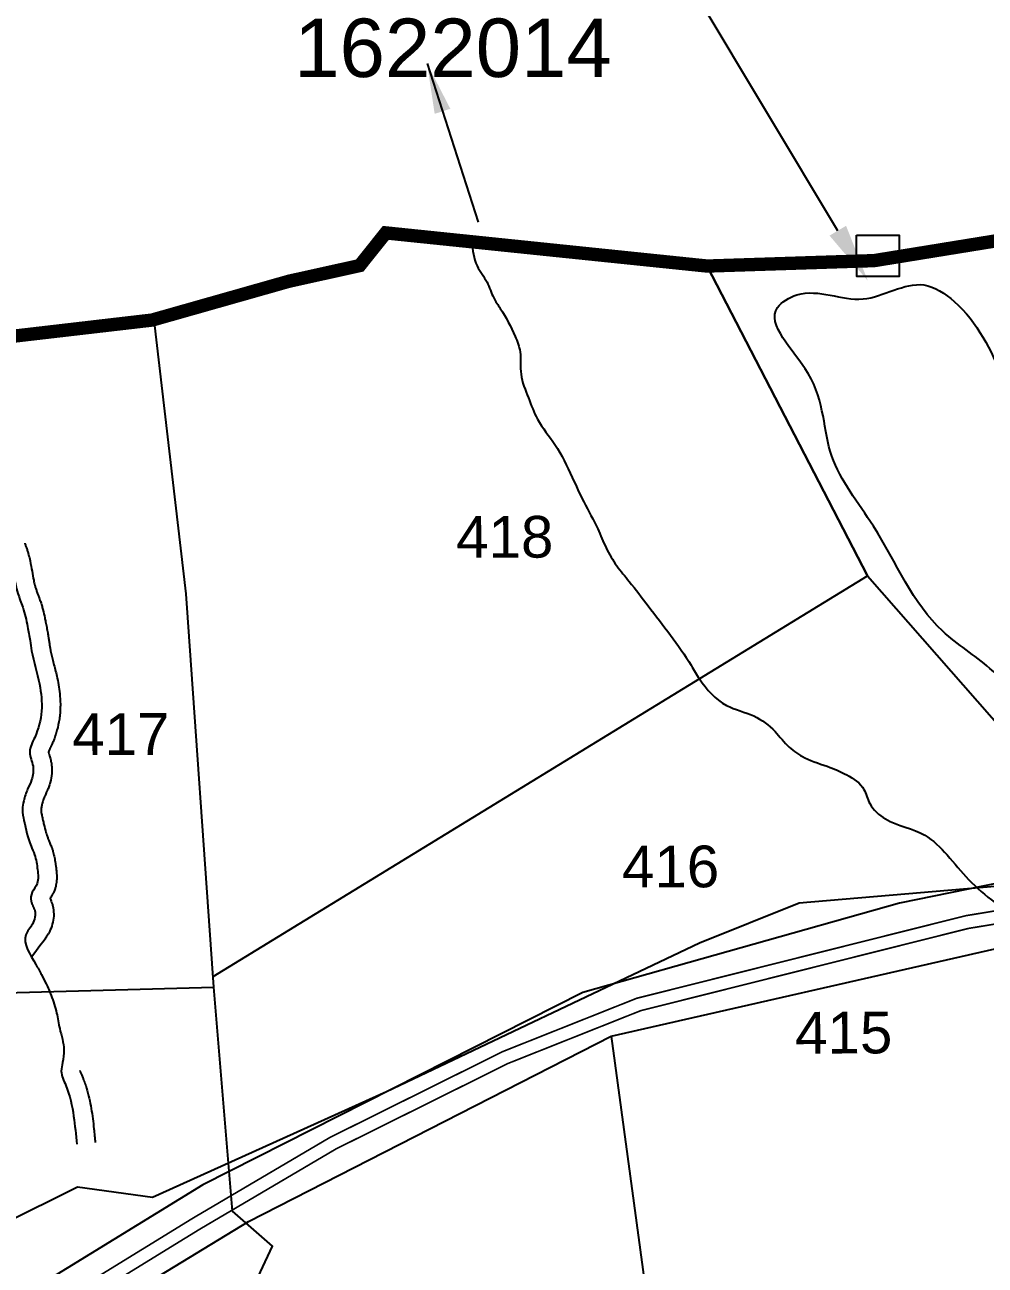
# Model space of a CAD drawing. Header units: feet. Extents: x 746667 to 763555, y 1616206 to 1623008.
# Drawn here: x 756902 to 757478, y 1621424 to 1622167 of the extents above; entities that cross this region are included whole.
import ezdxf
from ezdxf import colors
from ezdxf.entities.mleader import LeaderData, LeaderLine
from ezdxf.enums import TextEntityAlignment as Align
from ezdxf.math import Vec2, Vec3

# ---------------------------------------------------------------- set-up
doc = ezdxf.new("R2010")
doc.units = ezdxf.units.FT
doc.header["$LTSCALE"] = 15
doc.header["$MEASUREMENT"] = 0
doc.linetypes.add('HIDDEN2', pattern=[0.1875, 0.125, -0.0625])
for name, color, linetype in [('ARROWS', 5, 'Continuous'), ('CRDS STONES', 7, 'Continuous'), ('CSMark', 72, 'Continuous'), ('HILL', 17, 'Continuous'), ('PLOT', 7, 'Continuous'), ('PLOT NO', 7, 'Continuous'), ('ROADS', 6, 'Continuous'), ('TANKS-STREAM', 4, 'Continuous'), ('VILLAGE STONES', 240, 'Continuous')]:
    doc.layers.add(name, color=color, linetype=linetype)
doc.layers.add('VILLAGE BOUNDRY', color=5, linetype='HIDDEN2', lineweight=100)
doc.styles.get("Standard").update_dxf_attribs({"font": 'arial.ttf'})
doc.linetypes.add('FENCELINE1', pattern='A,0.25,-0.1,[133,ltypeshp.shx,S=0.1,R=0,X=-0.1,Y=0],-0.1,1', length=1.45)
doc.dimstyles.get("Standard").update_dxf_attribs({"dimtxt": 0.18, "dimasz": 30, "dimexe": 0.18, "dimexo": 0.0625, "dimgap": 0.09, "dimtad": 0, "dimtih": 1, "dimtoh": 1, "dimdec": 4, "dimzin": 0, "dimdsep": 46, "dimtxsty": 'Standard', "dimcen": 0.09, "dimadec": 0, "dimazin": 0, "dimtfac": 1, "dimtdec": 4, "dimtofl": 0, "dimtmove": 0, "dimatfit": 3, "dimfxl": 1, "dimtolj": 1, "dimtzin": 0, "dimarcsym": 0})

msp = doc.modelspace()

# ---------------------------------------------------------------- linework, layer by layer
at = {"layer": 'CSMark', "linetype": 'FENCELINE1', "ltscale": 6}
msp.add_lwpolyline([(755329.2423693396, 1620650.182194968), (755388.0153904195, 1620693.199738068), (755459.1835299453, 1620717.512835715), (755506.070660673, 1620755.453035228), (755576.5420183942, 1620780.022728172), (755690.6218955875, 1620834.184577286), (755781.1541091722, 1620915.064359409), (755878.3495254153, 1620927.87006558), (755999.175099938, 1620988.937926721), (756124.479466543, 1621047.660992211), (756178.7898617728, 1621081.887562803), (756282.9151100607, 1621130.184378461), (756391.9748322197, 1621187.562150554), (756506.6675309786, 1621255.006987897), (756659.9861337843, 1621341.846978771), (756719.1681340697, 1621357.50005333), (756800.0927235376, 1621404.402492844), (756933.776903619, 1621470.88736657), (756978.7662472755, 1621464.691731644), (757118.9218058959, 1621528.02496993), (757306.5722893248, 1621616.963008356), (757366.1459485859, 1621641.007592719), (757593.7875273138, 1621660.270796749)], dxfattribs=at)
at = {"layer": 'HILL', "lineweight": -2}
msp.add_spline([(757564.3062207374, 1621684.119168674), (757629.555867714, 1621698.350508761), (757677.4394147258, 1621715.831289649), (757689.801626343, 1621727.425867533), (757672.2854284353, 1621780.205489556), (757644.9214957613, 1621809.84097419), (757600.2213538738, 1621832.819848934), (757546.4249271355, 1621857.422203998), (757513.2430811103, 1621897.77170015), (757488.1575108272, 1621955.105456062), (757459.0905671178, 1622001.245993817), (757440.8779336989, 1622011.096940988), (757404.5376891096, 1622002.731751274), (757364.8589987507, 1622005.088084006), (757353.3107535554, 1621997.623513112), (757371.6134105767, 1621958.054461785), (757385.813668598, 1621908.566842026), (757410.7357020768, 1621866.541313), (757452.3018153902, 1621803.627644065), (757480.4697704297, 1621781.424183376), (757512.8226461109, 1621741.897693691), (757564.3062207374, 1621684.119168674)], degree=3, dxfattribs=at)
at = {"layer": 'PLOT', "lineweight": -2}
for points in [[(757015.1848382928, 1621596.864569166), (757407.2522152923, 1621836.862221587), (757311.1123531684, 1622022.423437409)], [(757311.1123531684, 1622022.423437409), (757407.2522152923, 1621836.862221587)], [(756716.1279739481, 1621582.399436579), (756875.3028837297, 1621586.735446101), (757015.632355617, 1621590.558095834), (756998.9225759746, 1621826.034521014), (756979.8262808139, 1621990.21299951)], [(757407.2522152923, 1621836.862221587), (757556.2573609287, 1621667.222668502)], [(757741.6238901783, 1621705.073404833), (757426.28460389, 1621640.683009068), (757236.6062313032, 1621587.203464024), (757009.0545288712, 1621471.956985158), (756697.7188620206, 1621280.895723981), (756617.6241545741, 1621233.756383231), (756493.8441655182, 1621178.561624624), (756447.0884973007, 1621157.712795662), (756290.0359026098, 1621056.526740375), (756234.1730759462, 1621020.535363866), (755997.7918586892, 1620881.297659272), (755888.9859276144, 1620818.217340218), (755686.8174735059, 1620745.910323845), (755389.4897689733, 1620626.594082274), (755164.018660184, 1620582.840875119), (754958.6129415255, 1620526.117665792), (754896.8825359188, 1620454.349015543), (754720.2264563831, 1620422.273593476), (754540.08097213, 1620351.893157157), (754472.7163551912, 1620319.539730488), (754419.4794927995, 1620314.706484193), (754353.0953105434, 1620307.725820838)], [(754242.6587182581, 1620312.909939671), (754378.6370818104, 1620282.599525389), (754400.3307329352, 1620277.763877013), (754505.1567097728, 1620313.932635787), (754741.2257318625, 1620399.320291702), (754900.815266079, 1620436.004885382), (754974.0808545263, 1620503.72815321), (755195.0507795467, 1620557.907493726), (755388.3860939767, 1620605.311138513), (755698.2789155002, 1620722.049304308), (755871.2409291454, 1620752.005527143), (756207.4713181792, 1620904.812036135), (756258.5659183442, 1621001.632458477), (756509.1756901578, 1621165.423063804), (756716.3694631929, 1621255.379783117), (757036.3256797398, 1621450.061432482), (757253.5313274245, 1621561.072231207), (757483.4258576294, 1621613.380051859)], [(757208.1942949067, 1621047.021947515), (757086.6228998459, 1621071.975913523), (757068.7391632675, 1621108.944583636), (756989.1597422222, 1621272.608576593), (756986.2978110546, 1621297.424609633), (757050.6823391704, 1621435.339843823), (757026.7866122136, 1621456.376458675), (757015.632355617, 1621590.558095834)], [(757253.5313274245, 1621561.072231207), (757297.4526578108, 1621237.402676663), (757302.3082190363, 1621191.461732109), (757294.6993310256, 1621120.995561323), (757516.0482576058, 1621077.353842698), (757601.0198929453, 1621173.163994993)]]:
    msp.add_lwpolyline(points, dxfattribs=at)
at = {"layer": 'ROADS', "linetype": 'HIDDEN2', "lineweight": -2, "ltscale": 150, "const_width": 0.9942125117958369}
for points in [[(755383.9460350674, 1620618.099042617), (755565.625368282, 1620689.53048159), (755725.2804631247, 1620749.047677072), (755879.2303702591, 1620805.556163799), (756001.9165316344, 1620875.310113964), (756151.5247328224, 1620959.620186304), (756300.2752369167, 1621049.640855485), (756368.8579724004, 1621097.956040649), (756488.7845942636, 1621171.568647118), (756619.6702913821, 1621233.190962376), (756719.7215927824, 1621277.869319123), (757002.9866821602, 1621452.0665263), (757085.0598199543, 1621500.40173644), (757188.7525239978, 1621551.913219305), (757268.9085665679, 1621583.793573226), (757466.0324403392, 1621633.255955386), (757758.2194963997, 1621681.336042533)], [(755386.1902662548, 1620610.623871697), (755568.4070295495, 1620682.266613758), (755727.9789736758, 1620741.752811811), (755882.5149316661, 1620798.476412972), (756005.7479833728, 1620868.541300902), (756155.4484860433, 1620952.903388737), (756304.5336297398, 1621043.126574751), (756373.1364038242, 1621091.455876714), (756492.4868634448, 1621164.71482689), (756622.9128903203, 1621226.12072473), (756723.3601736464, 1621270.97590898), (757006.9977524483, 1621445.402182922), (757088.7682314861, 1621493.559148693), (757191.9253738809, 1621544.804580297), (757271.3028266459, 1621576.375266752), (757467.6130767667, 1621625.633494219), (757759.3381565529, 1621673.637562053)]]:
    msp.add_lwpolyline(points, dxfattribs=at)
at = {"layer": 'TANKS-STREAM', "lineweight": -2}
for points in [[(757170.0344309758, 1622036.980879184), (757173.3173138761, 1622022.489983243), (757179.2508197222, 1622012.677624331), (757183.2149156076, 1622003.350808172), (757187.1700779619, 1621996.973080966), (757196.0762389216, 1621980.288493878), (757199.0564099143, 1621970.958697164), (757199.5885552345, 1621957.689351567), (757204.0595204763, 1621943.448920465), (757209.5099795372, 1621930.685998385), (757219.8876145838, 1621915.480410652), (757230.2786498298, 1621895.851221724), (757237.210969755, 1621881.126705857), (757245.6236971517, 1621864.932148743), (757250.5777092278, 1621853.642264691), (757257.0061375264, 1621842.848371724), (757264.414059644, 1621833.531987779), (757275.7741662881, 1621818.820900908), (757301.5245343292, 1621783.253717114), (757306.4720590303, 1621775.171292088), (757322.7524287874, 1621759.233697849), (757339.0069909096, 1621752.893228616), (757351.8266246876, 1621743.593238105), (757360.2185072921, 1621734.279850942), (757369.5853813558, 1621727.918501053), (757384.8544940527, 1621722.066555236), (757394.7074283722, 1621717.672744343), (757405.0657075158, 1621708.85682248), (757408.5348452572, 1621700.511556386), (757417.9106884463, 1621691.201133769), (757441.555270078, 1621681.442426154), (757454.8743643113, 1621669.686373445), (757467.7103761161, 1621654.979757462), (757483.4952917007, 1621641.265107748), (757498.4659151164, 1621629.36923585), (757504.0629861032, 1621622.121134838), (757510.6582631803, 1621605.431497805), (757515.0492340362, 1621596.242399258), (757524.2925170859, 1621585.615007735), (757528.433010563, 1621579.088990307), (757538.4618139332, 1621556.420373799), (757539.9594720253, 1621542.136990859), (757544.1124363543, 1621531.494163365), (757549.7300476566, 1621517.465404615), (757551.4789167817, 1621500.276750607), (757552.004777747, 1621486.716919773), (757555.6722280877, 1621476.314797588), (757573.0217274562, 1621440.343274771), (757577.4193005653, 1621428.974676216), (757578.4204053364, 1621418.564477), (757583.0611200149, 1621406.954455047), (757589.3927152068, 1621397.286899149), (757593.2930370325, 1621390.033658257), (757613.5674872732, 1621345.170538313), (757623.8118751915, 1621324.132915339), (757628.9322351617, 1621314.219530371), (757625.0766618474, 1621306.700634988), (757642.0912453103, 1621291.253392565), (757646.960394296, 1621284.245262547), (757651.1001541188, 1621277.961435068), (757657.7470534525, 1621253.608343572), (757665.5520985896, 1621237.648867154), (757671.6390850015, 1621228.707082318), (757683.0741677774, 1621214.695962269), (757685.5142798071, 1621209.375641989), (757687.7566966435, 1621189.282467129), (757697.5226458444, 1621172.256650974)], [(756763.8051106483, 1621975.16047484), (756766.9377812863, 1621970.763437126), (756769.9654170123, 1621969.074039753), (756774.1276433964, 1621967.010623179), (756788.3013442511, 1621965.166261956), (756791.7073674785, 1621963.289266615), (756796.8198146463, 1621959.341431575), (756807.4128770805, 1621954.655270255), (756825.7716369012, 1621943.198357814), (756831.7050783235, 1621940.129039863), (756837.1317292863, 1621934.739926175), (756840.3677108677, 1621926.634340725), (756845.8620114259, 1621921.366533615), (756851.9235716214, 1621915.911732915), (756854.9558166353, 1621912.712508742), (756857.9891694052, 1621909.135831764), (756865.8912131524, 1621893.442647943), (756874.2650423807, 1621881.864243471), (756881.5717779304, 1621878.464756168), (756885.9057707186, 1621873.271075596), (756889.3441186167, 1621868.818504886), (756891.1598145813, 1621859.302980477), (756891.3231516719, 1621854.542962961), (756892.976862528, 1621849.341147024), (756898.1230424693, 1621826.327090933), (756901.1263578495, 1621818.005284139), (756903.9907066314, 1621806.410206185), (756905.5050002285, 1621798.083888769), (756906.416904011, 1621791.987247788), (756911.0933436181, 1621772.066754521), (756912.3370997148, 1621755.870273951), (756908.2155287344, 1621740.088589655), (756905.2640019871, 1621731.302447126), (756907.2254599085, 1621722.828713237), (756906.3568180917, 1621714.643948358), (756903.9910072488, 1621709.132430305), (756901.6301534788, 1621701.984510229), (756900.9009645641, 1621696.924246936), (756901.8146709406, 1621690.232543347), (756906.0302845628, 1621674.969379952), (756908.1307446766, 1621669.768933448), (756909.9446380958, 1621660.848455528), (756909.672041396, 1621652.516725173), (756906.7097347757, 1621647.300942277), (756906.130327926, 1621641.943606736), (756907.1807833377, 1621639.268990585), (756908.2316893612, 1621636.44562087), (756906.9162982381, 1621628.259502675), (756902.9152530434, 1621621.850437043), (756908.9312150163, 1621604.0796733), (756912.2255679087, 1621597.990249355), (756915.0714402354, 1621592.494518799), (756918.0707354095, 1621585.511607008), (756921.3786433764, 1621574.959221677), (756923.2040118293, 1621565.651151769), (756925.7741329286, 1621552.86504639), (756924.9036885179, 1621545.275344118), (756924.1744996032, 1621540.215080825), (756926.8809190278, 1621531.594848683), (756931.5528521742, 1621513.162003875), (756933.4282827998, 1621496.399560152)]]:
    msp.add_spline(points, degree=3, dxfattribs=at)
for points, knots in [([(756902.3050561137, 1621856.384775147), (756902.3083336031, 1621856.368566819), (756902.3215754166, 1621856.308019875), (756902.4026997676, 1621856.018800488), (756902.5071612694, 1621855.696237149), (756902.8300817268, 1621854.803505427), (756903.0478650511, 1621854.234186138), (756903.4112095329, 1621853.235458775), (756903.530425171, 1621852.899459705), (756903.7549878437, 1621852.242188875), (756903.862937444, 1621851.914937238), (756904.1746945644, 1621850.937818798), (756904.366413131, 1621850.292605715), (756904.9004250132, 1621848.378769337), (756905.2017064522, 1621847.132121176), (756905.9523855197, 1621843.697296801), (756906.317406424, 1621841.59212345), (756906.9883566007, 1621837.660358989), (756907.2943700985, 1621835.833509313), (756907.8514844407, 1621833.064768423), (756908.0848509222, 1621832.034074163), (756908.4257509524, 1621830.751316685), (756908.5137617462, 1621830.437087398), (756908.6936955967, 1621829.828991618), (756908.7837946733, 1621829.540621096), (756908.9851036773, 1621828.927928222), (756909.0948432558, 1621828.608134262), (756909.4492807084, 1621827.608214323), (756909.7195280581, 1621826.887724701), (756910.2367119049, 1621825.524343475), (756910.4732116836, 1621824.905166531), (756911.0177510239, 1621823.448071189), (756911.3298070208, 1621822.592713532), (756911.7832409388, 1621821.251895159), (756911.9242964961, 1621820.818999949), (756912.1937714148, 1621819.96231701), (756912.3230506944, 1621819.536042911), (756912.6961035957, 1621818.264052467), (756912.925108542, 1621817.425187221), (756913.5652593836, 1621814.940164565), (756913.9298683746, 1621813.325681915), (756914.4328706678, 1621810.953551396), (756914.5953838795, 1621810.158661541), (756914.8636867692, 1621808.825917504), (756914.9718688326, 1621808.283555649), (756915.1896029733, 1621807.183604252), (756915.2982986039, 1621806.629154092), (756915.6217384213, 1621804.951833996), (756915.8338698586, 1621803.814989388), (756916.1937363729, 1621801.759437286), (756916.3452644902, 1621800.848686303), (756916.5545507403, 1621799.493791112), (756916.6180258347, 1621799.066585228), (756916.7387684459, 1621798.236927282), (756916.7964350453, 1621797.832017147), (756916.9648421525, 1621796.647757956), (756917.0711616698, 1621795.898885396), (756917.235927186, 1621794.818262364), (756917.2933335035, 1621794.455934444), (756917.3930963696, 1621793.859079889), (756917.4349509568, 1621793.618282592), (756917.523298854, 1621793.12862321), (756917.5693399572, 1621792.882269372), (756917.7128304635, 1621792.138505357), (756917.8156535634, 1621791.636389606), (756918.1435079053, 1621790.110326306), (756918.3880274526, 1621789.066655407), (756919.2130043332, 1621785.711908192), (756919.8629653039, 1621783.301345078), (756920.8378626056, 1621779.45303246), (756921.1633090927, 1621778.127050028), (756921.8519892127, 1621775.091285117), (756922.2071276493, 1621773.352867528), (756922.8096432678, 1621769.825185268), (756923.06058372, 1621768.02917922), (756923.4503866839, 1621764.195092865), (756923.575336925, 1621762.150836939), (756923.6121817732, 1621758.774138401), (756923.5858206033, 1621757.458763575), (756923.44994786, 1621755.003556764), (756923.3524924231, 1621753.866473136), (756923.0881058474, 1621751.608767913), (756922.9212238988, 1621750.48479716), (756922.3179176123, 1621747.131029644), (756921.7786461122, 1621744.919608435), (756920.773240048, 1621741.647762024), (756920.404895441, 1621740.563477899), (756919.7585105221, 1621738.82510907), (756919.5001310694, 1621738.165750464), (756919.0563746849, 1621737.088023282), (756918.8778981003, 1621736.667720855), (756918.5718256372, 1621735.968060684), (756918.4459297641, 1621735.685908477), (756918.1939696794, 1621735.131734496), (756918.0713463437, 1621734.866966191), (756917.7171371421, 1621734.108229734), (756917.4993514632, 1621733.649506762), (756917.0228515326, 1621732.62666334), (756916.7966592531, 1621732.118503883), (756916.5656024088, 1621731.543477779), (756916.5063882726, 1621731.383637555), (756916.4637003874, 1621731.258941039)], [187.5172065191036, 187.5172065191036, 187.5172065191036, 187.5172065191036, 188.5437158548772, 188.5437158548772, 190.3787074803186, 190.3787074803186, 192.2136991057599, 192.2136991057599, 193.018917718475, 193.018917718475, 193.8241363311901, 193.8241363311901, 195.4345735566203, 195.4345735566203, 198.6554480074807, 198.6554480074807, 204.5654393845708, 204.5654393845708, 210.475430761661, 210.475430761661, 214.3643237252644, 214.3643237252644, 215.6679580068113, 215.6679580068113, 216.9506080793043, 216.9506080793043, 218.2332581517973, 218.2332581517973, 220.7985582967833, 220.7985582967833, 222.7398469207861, 222.7398469207861, 225.1311750141571, 225.1311750141571, 226.2574213251674, 226.2574213251674, 227.3836676361777, 227.3836676361777, 229.6361602581983, 229.6361602581983, 234.1411455022395, 234.1411455022395, 236.4701831710781, 236.4701831710781, 238.1191761620822, 238.1191761620822, 239.7681691530864, 239.7681691530864, 243.0661551350947, 243.0661551350947, 245.627904463809, 245.627904463809, 246.824690363956, 246.824690363956, 248.021476264103, 248.021476264103, 250.4150480643969, 250.4150480643969, 251.6832783046316, 251.6832783046316, 252.576830049062, 252.576830049062, 253.4703817934925, 253.4703817934925, 255.2574852823533, 255.2574852823533, 258.8316922600751, 258.8316922600751, 266.442810736629, 266.442810736629, 270.2713540695921, 270.2713540695921, 274.9428425651798, 274.9428425651798, 279.6143310607675, 279.6143310607675, 284.7607601836712, 284.7607601836712, 287.9994292116942, 287.9994292116942, 290.7650923479243, 290.7650923479243, 293.5307554841544, 293.5307554841544, 299.0620817566146, 299.0620817566146, 301.833829558962, 301.833829558962, 303.5409248048558, 303.5409248048558, 304.6380986425644, 304.6380986425644, 305.3733274465734, 305.3733274465734, 306.1085562505824, 306.1085562505824, 307.5790138586004, 307.5790138586004, 309.7634582181153, 309.7634582181153, 310.8481769132815, 310.8481769132815, 310.8481769132815, 310.8481769132815]), ([(756916.4637003875, 1621731.258941039), (756916.5028693579, 1621731.104727632), (756916.5585775204, 1621730.902988073), (756916.7581825749, 1621730.225934865), (756916.9380082529, 1621729.660796502), (756917.3603981166, 1621728.277578773), (756917.6033054041, 1621727.458835247), (756917.9426401309, 1621726.043040272), (756918.0487682086, 1621725.554198715), (756918.1941392572, 1621724.757495709), (756918.2412701738, 1621724.472127897), (756918.3239044877, 1621723.909266292), (756918.360069992, 1621723.628803549), (756918.453752934, 1621722.790911671), (756918.4964546284, 1621722.237004904), (756918.570632114, 1621720.593110943), (756918.5482830183, 1621719.521259452), (756918.3238839464, 1621716.606989184), (756917.9946411088, 1621714.831469661), (756917.4005151348, 1621712.625799124), (756917.244985289, 1621712.104645864), (756916.9424760166, 1621711.175661779), (756916.7979089415, 1621710.761918981), (756916.3621689595, 1621709.583040237), (756916.0663112827, 1621708.867745088), (756915.3675347334, 1621707.254508087), (756914.9823356149, 1621706.431900273), (756914.5504723268, 1621705.481727515), (756914.4445887266, 1621705.246254442), (756914.2479438209, 1621704.799314187), (756914.1592694904, 1621704.59221514), (756913.9817178359, 1621704.164272387), (756913.8951580758, 1621703.948949947), (756913.6421181556, 1621703.298946751), (756913.4822755753, 1621702.860227879), (756913.0293005665, 1621701.528137655), (756912.7627036301, 1621700.61879555), (756912.4716776779, 1621699.447252111), (756912.4134863052, 1621699.20198187), (756912.3114948852, 1621698.747424054), (756912.2666634792, 1621698.53363483), (756912.1511552976, 1621697.935487899), (756912.099981811, 1621697.594544414), (756912.049465996, 1621697.121053129), (756912.0393454221, 1621696.956894029), (756912.0348068994, 1621696.774161645), (756912.0344930856, 1621696.726831899), (756912.0358119707, 1621696.613435309), (756912.0375400366, 1621696.551002256), (756912.0468323143, 1621696.346010615), (756912.0585661795, 1621696.185689797), (756912.1238342543, 1621695.555209264), (756912.2154417306, 1621694.968683746), (756912.4149981772, 1621693.93731576), (756912.4848059483, 1621693.596359822), (756912.651304169, 1621692.803921379), (756912.7520301755, 1621692.333595694), (756912.9473296581, 1621691.421743326), (756913.0444683294, 1621690.97091594), (756913.3359254162, 1621689.634151251), (756913.530319401, 1621688.763944854), (756914.1251170136, 1621686.219223246), (756914.5375949927, 1621684.611130822), (756915.1477060344, 1621682.567235541), (756915.310098541, 1621682.050369673), (756915.5999579713, 1621681.17769797), (756915.7247470369, 1621680.816684279), (756915.9650928775, 1621680.149750099), (756916.0798904931, 1621679.842524102), (756916.3013272862, 1621679.271623728), (756916.4047451797, 1621679.013889712), (756916.6399911436, 1621678.443587385), (756916.7694563704, 1621678.136676899), (756917.1880820201, 1621677.150265057), (756917.50825034, 1621676.405724845), (756917.9978979947, 1621675.188283598), (756918.1530146111, 1621674.791677788), (756918.4134629423, 1621674.092617822), (756918.5185753156, 1621673.801457531), (756918.7142212774, 1621673.235933303), (756918.8035472657, 1621672.967562454), (756918.9731401169, 1621672.438089324), (756919.0541893491, 1621672.174779224), (756919.2868440748, 1621671.389614306), (756919.4279539956, 1621670.872550146), (756919.8155119757, 1621669.343456031), (756920.0262957558, 1621668.353839496), (756920.3249932022, 1621666.76202818), (756920.430387914, 1621666.141115779), (756920.6106289702, 1621665.000426528), (756920.6876112294, 1621664.477378631), (756920.8318809529, 1621663.452741111), (756920.8991599684, 1621662.951163176), (756920.9872631253, 1621662.28164969), (756921.0104916807, 1621662.104288147), (756921.058525495, 1621661.732444034), (756921.0829760145, 1621661.540473646), (756921.1564925384, 1621660.946764505), (756921.2057758025, 1621660.527288855), (756921.3488801684, 1621659.147646624), (756921.4329333232, 1621658.106447123), (756921.4748000262, 1621655.794945254), (756921.4336040826, 1621654.521700263), (756921.110142393, 1621652.136851915), (756920.8989754383, 1621651.08347657), (756920.467845383, 1621649.643648352), (756920.3523296849, 1621649.293102666), (756920.1003763161, 1621648.599902552), (756919.9619667416, 1621648.251697565), (756919.6825417157, 1621647.602253767), (756919.5405031588, 1621647.296626303), (756919.1167028344, 1621646.434160789), (756918.8378434742, 1621645.931715907), (756918.199127186, 1621644.84210884), (756917.8640010534, 1621644.325788859), (756917.5369546603, 1621643.82058875), (756917.4779771494, 1621643.729666591), (756917.423082214, 1621643.644834949)], [317.539785422371, 317.539785422371, 317.539785422371, 317.539785422371, 318.5879820496709, 318.5879820496709, 320.435797669232, 320.435797669232, 322.2836132887932, 322.2836132887932, 323.1637034692146, 323.1637034692146, 323.6255018969699, 323.6255018969699, 324.0873003247252, 324.0873003247252, 325.0108971802358, 325.0108971802358, 326.8580908912569, 326.8580908912569, 330.1762939867676, 330.1762939867676, 331.2288490383879, 331.2288490383879, 332.088714217769, 332.088714217769, 333.8074470551981, 333.8074470551981, 336.3486580627255, 336.3486580627255, 337.2644881234339, 337.2644881234339, 338.2128485676218, 338.2128485676218, 339.1612090118097, 339.1612090118097, 341.0579299001854, 341.0579299001854, 344.8513716769369, 344.8513716769369, 345.8386303557974, 345.8386303557974, 346.8258890346578, 346.8258890346578, 348.8004063923786, 348.8004063923786, 350.2133214582091, 350.2133214582091, 350.7823689544874, 350.7823689544874, 351.3514164507657, 351.3514164507657, 352.4895114433223, 352.4895114433223, 355.2475294931242, 355.2475294931242, 356.4651346580161, 356.4651346580161, 357.8880091005786, 357.8880091005786, 359.3108835431411, 359.3108835431411, 362.1566324282661, 362.1566324282661, 367.848130198516, 367.848130198516, 369.8304020423901, 369.8304020423901, 371.2675607508864, 371.2675607508864, 372.5275273623874, 372.5275273623874, 373.6413873314038, 373.6413873314038, 374.7552473004203, 374.7552473004203, 376.9829672384531, 376.9829672384531, 377.9829388489371, 377.9829388489371, 378.6578677557628, 378.6578677557628, 379.2507741798842, 379.2507741798842, 379.8436806040056, 379.8436806040056, 381.0294934522484, 381.0294934522484, 383.401119148734, 383.401119148734, 384.9770928051475, 384.9770928051475, 386.3658881689095, 386.3658881689095, 387.7557844359727, 387.7557844359727, 388.2603195943701, 388.2603195943701, 388.7648547527675, 388.7648547527675, 389.7739250695623, 389.7739250695623, 391.9073580342308, 391.9073580342308, 394.0407909988994, 394.0407909988994, 395.561123872906, 395.561123872906, 396.0434592731509, 396.0434592731509, 396.5084334104101, 396.5084334104101, 396.9734075476693, 396.9734075476693, 397.9033558221877, 397.9033558221877, 399.273442334711, 399.273442334711, 399.5996613643492, 399.5996613643492, 399.5996613643492, 399.5996613643492]), ([(756917.4230822138, 1621643.644834949), (756917.5619109168, 1621643.33694917), (756917.7125065114, 1621642.995656814), (756918.0403907127, 1621642.209452554), (756918.2189536447, 1621641.758149264), (756918.595966974, 1621640.699303661), (756918.794212212, 1621640.078813686), (756919.0399210247, 1621639.132123207), (756919.1052297475, 1621638.85801072), (756919.2222911676, 1621638.316466374), (756919.2749112835, 1621638.046113), (756919.4156889261, 1621637.237070064), (756919.4867621472, 1621636.700432579), (756919.6370818298, 1621635.103453951), (756919.6535960592, 1621634.056434469), (756919.5109926086, 1621631.326866589), (756919.2286581214, 1621629.688539918), (756918.3658322502, 1621626.561377208), (756917.7850030935, 1621625.07114943), (756916.9450223339, 1621623.400702723), (756916.8130530621, 1621623.149148446), (756916.5420691174, 1621622.653382194), (756916.4067254603, 1621622.41578271), (756916.0045029677, 1621621.73222581), (756915.7415612487, 1621621.315454497), (756915.007449136, 1621620.196460323), (756914.5706627874, 1621619.587171644), (756914.0458893302, 1621618.853381086), (756913.8946321735, 1621618.642225311), (756906.3554774728, 1621608.441606435)], [410.8601497842187, 410.8601497842187, 410.8601497842187, 410.8601497842187, 411.6617181812344, 411.6617181812344, 412.5308082737909, 412.5308082737909, 413.5108044999262, 413.5108044999262, 413.8885264663798, 413.8885264663798, 414.2662484328334, 414.2662484328334, 415.0216923657408, 415.0216923657408, 416.5325802315554, 416.5325802315554, 419.0550644073867, 419.0550644073867, 421.577548583218, 421.577548583218, 422.0283388885388, 422.0283388885388, 422.4791291938595, 422.4791291938595, 423.3807098045011, 423.3807098045011, 425.1202678339436, 425.1202678339436, 425.9516957727516, 425.9516957727516, 425.9516957727516, 425.9516957727516]), ([(756935.316692273, 1621540.496564456), (756935.3306542861, 1621540.435484127), (756935.3543789586, 1621540.342929614), (756935.4702716089, 1621539.957040418), (756935.611932167, 1621539.556039391), (756936.0270194289, 1621538.524686892), (756936.2993539514, 1621537.895288235), (756936.7454373151, 1621536.858841112), (756936.8816757806, 1621536.541063975), (756937.1280161422, 1621535.954899302), (756937.2365508042, 1621535.692630789), (756937.4469126851, 1621535.174228698), (756937.5501072668, 1621534.915127291), (756937.8538724746, 1621534.138215294), (756938.0486235401, 1621533.620798113), (756938.6107639481, 1621532.070824915), (756938.9560296572, 1621531.04056822), (756939.9131606224, 1621527.963905624), (756940.4463520925, 1621525.931924181), (756941.373518524, 1621521.855078392), (756941.7621859026, 1621519.812117315), (756942.4470134404, 1621515.712736279), (756942.7398075735, 1621513.665240515), (756943.2674922877, 1621509.589328298), (756943.4993532599, 1621507.567506404), (756944.0041207293, 1621502.822816263), (756944.2607511368, 1621500.116294011), (756944.5136482688, 1621497.45165758)], [518.2074889239234, 518.2074889239234, 518.2074889239234, 518.2074889239234, 519.2560033681426, 519.2560033681426, 521.515212246605, 521.515212246605, 523.7744211250673, 523.7744211250673, 524.6937025895219, 524.6937025895219, 525.3762041581006, 525.3762041581006, 526.0587057266792, 526.0587057266792, 527.4237088638367, 527.4237088638367, 530.1537151381516, 530.1537151381516, 535.6137276867814, 535.6137276867814, 541.2632938818297, 541.2632938818297, 547.1514297852634, 547.1514297852634, 553.0395656886972, 553.0395656886972, 561.0987817795442, 561.0987817795442, 561.0987817795442, 561.0987817795442])]:
    msp.add_open_spline(points, degree=3, knots=knots, dxfattribs=at)
at = {"layer": 'VILLAGE BOUNDRY', "lineweight": -2, "ltscale": 25, "const_width": 8}
msp.add_lwpolyline([(754236.436934052, 1621720.859139293), (754409.9228256883, 1621691.475549123), (754556.3843288621, 1621680.668831637), (754793.3622588421, 1621647.640750432), (755204.7603735666, 1621667.417022), (755372.725027345, 1621694.897266485), (755518.3571369684, 1621701.759492484), (755682.4825009421, 1621690.575620085), (755692.2734572098, 1621722.057690859), (755834.4530891292, 1621685.836863318), (755968.8248491978, 1621801.936298949), (756287.4874064792, 1621880.893983806), (756544.8705770641, 1621923.084432172), (756705.5151553842, 1621962.239528922), (756789.4493973212, 1621980.844960953), (756840.6767940552, 1621974.027932534), (756978.5609413234, 1621990.065822508), (757060.6018401209, 1622013.335823784), (757102.9489721784, 1622022.710333254), (757118.57983202, 1622042.290337367), (757311.1123531684, 1622022.423437409), (757411.1970226826, 1622025.68203132), (757729.3814361104, 1622077.304945511)], dxfattribs=at)
at = {"layer": 'VILLAGE STONES', "lineweight": -2}
msp.add_lwpolyline([(757400.6401648393, 1622040.843250739), (757426.1664664057, 1622040.920576319), (757426.2414678261, 1622016.16151361), (757400.7151662597, 1622016.084188031)], close=True, dxfattribs=at)

# ---------------------------------------------------------------- texts
at = {"layer": 'PLOT NO', "lineweight": -2}
for s, p in [('418', (757189.8539687323, 1621860.194115744)), ('417', (756959.841545876, 1621742.072234432)), ('416', (757289.2178772526, 1621662.724123258)), ('415', (757392.9508192331, 1621563.226990954))]:
    msp.add_text(s, height=25, rotation=0.1735627778792595, dxfattribs=at).set_placement(p, align=Align.MIDDLE_CENTER)

# ---------------------------------------------------------------- leaders
at = {"layer": 'ARROWS', "lineweight": -2}
msp.add_leader([(757143.3443821861, 1622143.659614737), (757173.9538172365, 1622048.792827144)], dimstyle='Standard', override={"dimgap": 0.09, "dimtad": 0}, dxfattribs=at)
at = {"layer": 'CRDS STONES', "color": 1}
ml = msp.add_multileader_mtext('Standard', dxfattribs=at)
ml.set_content('BY JUCTION\\P757397\\P1622014', color=1)
ml.set_leader_properties()
ml.build(insert=Vec2(0, 0))
ml.multileader.update_dxf_attribs({"dogleg_length": 0.36, "arrow_head_size": 35})
ctx = ml.context
ctx.base_point, ctx.char_height, ctx.arrow_head_size, ctx.landing_gap_size, ctx.plane_origin = Vec3(756970.8407482675, 1622269.548712248), 35, 35, 0.09, Vec3(757541.7520573329, 1622158.554417134)
ctx.text_align_type = 2
notes = []
notes.append((ctx, [(1, (1, 1, 0), (757254.1005572716, 1622269.548712248), (-1, 0), 1.396927018504357e-11, [(0, [(757407.3879103102, 1622013.566723213)], 0, [])])]))
ctx.mtext.insert, ctx.mtext.alignment, ctx.mtext.flow_direction = Vec3(757254.0105572715, 1622287.347143352), 3, 5
for ctx, leaders in notes:
    for number, flags, end, landing, length, lines in leaders:
        leader = LeaderData()
        leader.index, (leader.has_last_leader_line, leader.has_dogleg_vector, leader.attachment_direction) = number, flags
        leader.last_leader_point, leader.dogleg_vector, leader.dogleg_length = Vec3(end), Vec3(landing), length
        for number, points, colour, breaks in lines:
            line = LeaderLine()
            line.index, line.vertices, line.color, line.breaks = number, Vec3.list(points), colors.encode_raw_color(colour), breaks
            leader.lines.append(line)
        ctx.leaders.append(leader)

doc.saveas('drawing.dxf')
